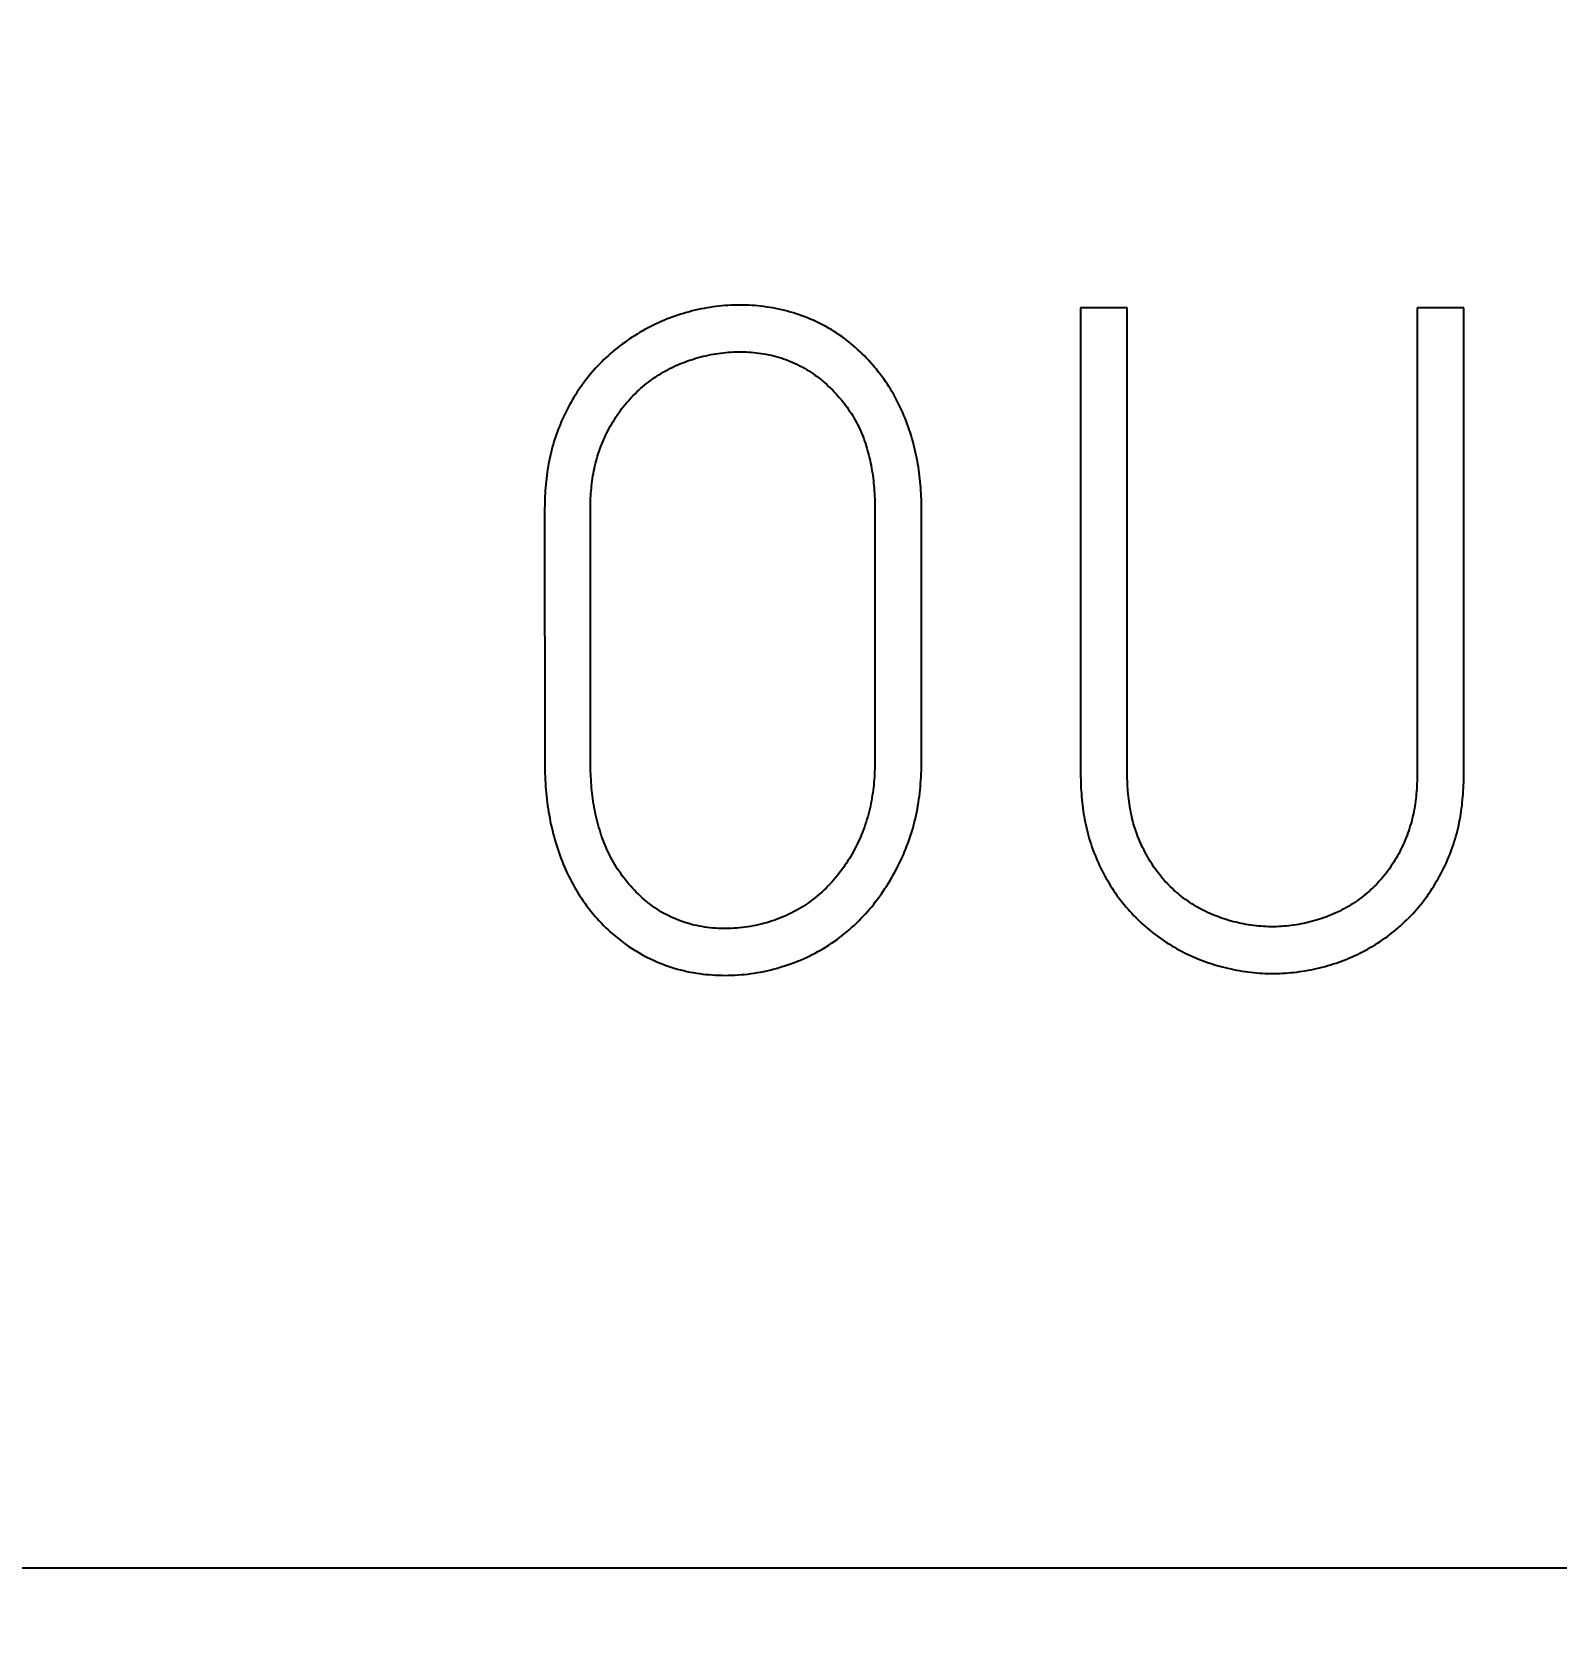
# Model space of a CAD drawing. Extents: x 0 to 420, y 0 to 297.
# Drawn here: x 124.046 to 127.734, y 163.318 to 167.212 of the extents above; entities that cross this region are included whole.
import ezdxf
from ezdxf.enums import TextEntityAlignment as Align

# ---------------------------------------------------------------- set-up
doc = ezdxf.new("R2010")
doc.units = 0
doc.header["$LTSCALE"] = 23.1
for name, color, linetype in [('10000_FRONT', 7, 'CONTINUOUS'), ('10100_DIM_FRONT', 7, 'CONTINUOUS'), ('10500_FRONT_LABELING', 7, 'CONTINUOUS')]:
    doc.layers.add(name, color=color, linetype=linetype)
doc.dimstyles.get("Standard").update_dxf_attribs({"dimtxt": 2.5, "dimasz": 2.5, "dimexe": 1.25, "dimexo": 0.625, "dimtad": 1, "dimcen": 2.5, "dimazin": 3, "dimtfac": 1, "dimtmove": 0, "dimatfit": 3})

# ---------------------------------------------------------------- blocks, each defined once
blk = doc.blocks.new('*D1')
at = {"layer": '10100_DIM_FRONT', "linetype": 'CONTINUOUS'}
for p, q in [((109.715618, 185.641363), (109.715618, 128.698883)), ((145.215618, 185.641363), (145.215618, 128.698883)), ((109.715618, 130.698883), (127.465618, 130.698883)), ((145.215618, 130.698883), (127.465618, 130.698883))]:
    blk.add_line(p, q, dxfattribs=at)
for points in [[(113.215618, 131.198883), (109.715618, 130.698883), (113.215618, 130.198883)], [(141.715618, 130.198883), (145.215618, 130.698883), (141.715618, 131.198883)]]:
    blk.add_solid(points, dxfattribs=at)
blk.add_text('35,5', height=3.5, dxfattribs=at).set_placement((123.63496, 131.573883), (133.13496, 131.573883), align=Align.FIT)

msp = doc.modelspace()

# ---------------------------------------------------------------- linework, layer by layer
at = {"layer": '10000_FRONT', "color": 7, "linetype": 'CONTINUOUS'}
msp.add_line((109.7156, 163.4949), (145.2156, 163.4949), dxfattribs=at)
at = {"layer": '10500_FRONT_LABELING', "color": 7, "linetype": 'CONTINUOUS'}
for p, q in [((126.5822, 166.5446), (126.5822, 165.4173)), ((126.695, 166.5446), (126.5822, 166.5446)), ((126.695, 165.4173), (126.695, 166.5446)), ((127.3964, 166.5446), (127.3964, 165.4173)), ((127.5092, 166.5446), (127.3964, 166.5446)), ((127.5092, 165.4173), (127.5092, 166.5446)), ((125.2856, 166.0586), (125.2857, 165.4405)), ((125.3963, 165.4418), (125.3963, 166.0586)), ((126.0844, 166.0586), (126.0844, 165.4483)), ((126.1972, 165.4483), (126.1972, 166.0586))]:
    msp.add_line(p, q, dxfattribs=at)
for points in [[(126.1972, 166.0586), (126.1972, 166.0659), (126.197, 166.0731), (126.1969, 166.0804), (126.1966, 166.0876), (126.1963, 166.0948), (126.1959, 166.102), (126.1954, 166.1092), (126.1948, 166.1164), (126.1941, 166.1236), (126.1934, 166.1307), (126.1926, 166.1379), (126.1917, 166.145), (126.1907, 166.1521), (126.1896, 166.1592), (126.1885, 166.1663), (126.1872, 166.1734), (126.1859, 166.1805), (126.1845, 166.1875), (126.183, 166.1946), (126.1813, 166.2016), (126.1796, 166.2086), (126.1778, 166.2156), (126.176, 166.2226), (126.174, 166.2295), (126.1719, 166.2365), (126.1697, 166.2434), (126.1674, 166.2503), (126.165, 166.2572), (126.1625, 166.264), (126.16, 166.2708), (126.1573, 166.2776), (126.1546, 166.2843), (126.1517, 166.2909), (126.1488, 166.2975), (126.1458, 166.304), (126.1426, 166.3105), (126.1394, 166.317), (126.1361, 166.3234), (126.1327, 166.3297), (126.1291, 166.336), (126.1255, 166.3422), (126.1218, 166.3484), (126.118, 166.3545), (126.1141, 166.3606), (126.11, 166.3666), (126.1059, 166.3726), (126.1016, 166.3785), (126.0972, 166.3843), (126.0927, 166.39), (126.0881, 166.3957), (126.0835, 166.4013), (126.0787, 166.4068), (126.0739, 166.4122), (126.069, 166.4176), (126.0641, 166.4228), (126.059, 166.428), (126.0539, 166.4331), (126.0488, 166.4381), (126.0435, 166.4431), (126.0382, 166.4479), (126.0328, 166.4527), (126.0273, 166.4574), (126.0217, 166.4619), (126.016, 166.4664), (126.0103, 166.4708), (126.0044, 166.475), (125.9984, 166.4792), (125.9924, 166.4832), (125.9862, 166.4871), (125.98, 166.491), (125.9737, 166.4947), (125.9673, 166.4983), (125.9609, 166.5018), (125.9544, 166.5051), (125.9479, 166.5084), (125.9414, 166.5115), (125.9348, 166.5145), (125.9281, 166.5173), (125.9214, 166.5201), (125.9147, 166.5227), (125.9079, 166.5253), (125.9011, 166.5277), (125.8942, 166.53), (125.8873, 166.5322), (125.8803, 166.5342), (125.8733, 166.5362), (125.8663, 166.538), (125.8592, 166.5397), (125.852, 166.5413), (125.8449, 166.5428), (125.8377, 166.5442), (125.8305, 166.5454), (125.8233, 166.5465), (125.816, 166.5475), (125.8088, 166.5484), (125.8016, 166.5491), (125.7944, 166.5498), (125.7871, 166.5503), (125.7799, 166.5507), (125.7726, 166.551), (125.7654, 166.5512), (125.7581, 166.5512), (125.7509, 166.5512), (125.7436, 166.551), (125.7363, 166.5508), (125.729, 166.5504), (125.7218, 166.5499), (125.7145, 166.5493), (125.7072, 166.5485), (125.6999, 166.5477), (125.6927, 166.5467), (125.6854, 166.5457), (125.6783, 166.5445), (125.6711, 166.5432), (125.664, 166.5418), (125.6569, 166.5403), (125.6498, 166.5386), (125.6428, 166.5369), (125.6358, 166.5351), (125.6288, 166.5332), (125.6218, 166.5311), (125.6149, 166.529), (125.608, 166.5268), (125.6011, 166.5244), (125.5943, 166.522), (125.5875, 166.5194), (125.5807, 166.5168), (125.574, 166.514), (125.5673, 166.5112), (125.5606, 166.5082), (125.5539, 166.5051), (125.5473, 166.502), (125.5408, 166.4987), (125.5344, 166.4954), (125.528, 166.4919), (125.5216, 166.4884), (125.5154, 166.4847), (125.5092, 166.481), (125.5031, 166.4771), (125.497, 166.4732), (125.491, 166.4692), (125.485, 166.4651), (125.4792, 166.4609), (125.4733, 166.4567), (125.4676, 166.4523), (125.4619, 166.4478), (125.4562, 166.4433), (125.4507, 166.4386), (125.4452, 166.4339), (125.4397, 166.4291), (125.4343, 166.4241), (125.429, 166.4191), (125.4238, 166.414), (125.4187, 166.4088), (125.4136, 166.4036), (125.4087, 166.3982), (125.4038, 166.3928), (125.3991, 166.3873), (125.3944, 166.3818), (125.3899, 166.3762), (125.3855, 166.3705), (125.3811, 166.3647), (125.3768, 166.3589), (125.3727, 166.353), (125.3686, 166.347), (125.3646, 166.341), (125.3607, 166.3349), (125.3569, 166.3288), (125.3532, 166.3226), (125.3496, 166.3163), (125.346, 166.31), (125.3426, 166.3036), (125.3392, 166.2971), (125.3359, 166.2906), (125.3328, 166.2841), (125.3297, 166.2774), (125.3267, 166.2708), (125.3238, 166.2641), (125.3211, 166.2574), (125.3184, 166.2507), (125.3159, 166.2439), (125.3135, 166.2371), (125.3111, 166.2303), (125.3089, 166.2234), (125.3068, 166.2165), (125.3048, 166.2096), (125.3029, 166.2026), (125.3011, 166.1956), (125.2995, 166.1886), (125.2979, 166.1815), (125.2964, 166.1745), (125.2951, 166.1673), (125.2938, 166.1602), (125.2926, 166.153), (125.2916, 166.1458), (125.2906, 166.1386), (125.2897, 166.1314), (125.2889, 166.1241), (125.2882, 166.1168)], [(125.3963, 166.0586), (125.3963, 166.0648), (125.3964, 166.0709), (125.3966, 166.077), (125.3968, 166.0832), (125.3971, 166.0893), (125.3975, 166.0954), (125.398, 166.1015), (125.3986, 166.1076), (125.3992, 166.1136), (125.3999, 166.1197), (125.4007, 166.1257), (125.4015, 166.1317), (125.4025, 166.1377), (125.4035, 166.1437), (125.4047, 166.1497), (125.4059, 166.1557), (125.4072, 166.1616), (125.4087, 166.1676), (125.4102, 166.1735), (125.4118, 166.1794), (125.4135, 166.1853), (125.4154, 166.1911), (125.4173, 166.197), (125.4194, 166.2028), (125.4215, 166.2086), (125.4237, 166.2144), (125.4261, 166.2201), (125.4285, 166.2258), (125.431, 166.2314), (125.4337, 166.2369), (125.4363, 166.2424), (125.4391, 166.2479), (125.442, 166.2533), (125.445, 166.2587), (125.448, 166.264), (125.4511, 166.2692), (125.4543, 166.2745), (125.4576, 166.2796), (125.461, 166.2847), (125.4645, 166.2898), (125.468, 166.2948), (125.4717, 166.2998), (125.4755, 166.3047), (125.4793, 166.3095), (125.4833, 166.3143), (125.4873, 166.319), (125.4914, 166.3236), (125.4956, 166.3281), (125.4999, 166.3325), (125.5042, 166.3368), (125.5086, 166.3411), (125.5131, 166.3452), (125.5177, 166.3493), (125.5223, 166.3533), (125.527, 166.3572), (125.5317, 166.3611), (125.5366, 166.3648), (125.5415, 166.3685), (125.5465, 166.3721), (125.5515, 166.3756), (125.5566, 166.379), (125.5618, 166.3823), (125.5671, 166.3856), (125.5724, 166.3887), (125.5778, 166.3918), (125.5832, 166.3947), (125.5887, 166.3976), (125.5942, 166.4003), (125.5998, 166.403), (125.6054, 166.4055), (125.611, 166.4079), (125.6167, 166.4103), (125.6224, 166.4126), (125.6281, 166.4147), (125.6339, 166.4168), (125.6397, 166.4188), (125.6455, 166.4207), (125.6514, 166.4225), (125.6573, 166.4242), (125.6632, 166.4258), (125.6692, 166.4273), (125.6753, 166.4287), (125.6813, 166.4301), (125.6874, 166.4313), (125.6934, 166.4324), (125.6995, 166.4335), (125.7056, 166.4344), (125.7117, 166.4352), (125.7177, 166.4359), (125.7238, 166.4365), (125.7299, 166.437), (125.736, 166.4374), (125.7421, 166.4378), (125.7483, 166.438), (125.7544, 166.4381), (125.7605, 166.4381), (125.7666, 166.438), (125.7727, 166.4377), (125.7789, 166.4374), (125.785, 166.437), (125.7912, 166.4365), (125.7973, 166.4359), (125.8035, 166.4351), (125.8096, 166.4342), (125.8157, 166.4333), (125.8218, 166.4322), (125.8278, 166.431), (125.8338, 166.4296), (125.8397, 166.4282), (125.8457, 166.4266), (125.8516, 166.425), (125.8574, 166.4232), (125.8632, 166.4212), (125.869, 166.4192), (125.8747, 166.417), (125.8805, 166.4148), (125.8861, 166.4123), (125.8918, 166.4098), (125.8973, 166.4071), (125.9029, 166.4044), (125.9084, 166.4015), (125.9138, 166.3985), (125.9191, 166.3954), (125.9243, 166.3921), (125.9295, 166.3888), (125.9345, 166.3854), (125.9395, 166.3819), (125.9445, 166.3782), (125.9493, 166.3745), (125.9541, 166.3707), (125.9589, 166.3668), (125.9635, 166.3628), (125.9681, 166.3587), (125.9726, 166.3545), (125.9771, 166.3503), (125.9815, 166.3459), (125.9858, 166.3415), (125.9901, 166.337), (125.9942, 166.3325), (125.9983, 166.3279), (126.0023, 166.3232), (126.0062, 166.3185), (126.01, 166.3136), (126.0137, 166.3088), (126.0173, 166.3038), (126.0208, 166.2988), (126.0242, 166.2938), (126.0276, 166.2886), (126.0308, 166.2834), (126.0339, 166.2781), (126.037, 166.2728), (126.0399, 166.2673), (126.0427, 166.2618), (126.0454, 166.2563), (126.0481, 166.2507), (126.0505, 166.245), (126.0529, 166.2393), (126.0552, 166.2336), (126.0574, 166.2279), (126.0595, 166.2221), (126.0614, 166.2163), (126.0633, 166.2105), (126.0651, 166.2046), (126.0668, 166.1987), (126.0684, 166.1928), (126.0699, 166.1869), (126.0714, 166.1809), (126.0727, 166.1749), (126.074, 166.1689), (126.0752, 166.1628), (126.0763, 166.1568), (126.0773, 166.1507), (126.0783, 166.1446), (126.0792, 166.1385), (126.08, 166.1323), (126.0807, 166.1262), (126.0814, 166.1201), (126.0819, 166.114), (126.0825, 166.1078), (126.0829, 166.1017), (126.0833, 166.0956), (126.0836, 166.0894), (126.0839, 166.0833), (126.0841, 166.0771), (126.0842, 166.0709), (126.0843, 166.0648), (126.0844, 166.0586)], [(125.2882, 166.1168), (125.2876, 166.1096), (125.2871, 166.1023), (125.2866, 166.095), (125.2863, 166.0878), (125.286, 166.0805), (125.2858, 166.0732), (125.2857, 166.0659), (125.2856, 166.0586)], [(125.2857, 165.4405), (125.2858, 165.4327), (125.286, 165.425), (125.2862, 165.4172), (125.2865, 165.4094), (125.2869, 165.4017), (125.2874, 165.394), (125.2879, 165.3862), (125.2885, 165.3785), (125.2892, 165.3708), (125.29, 165.3631), (125.2908, 165.3554), (125.2918, 165.3477), (125.2928, 165.3401), (125.2939, 165.3324), (125.2951, 165.3248), (125.2964, 165.3172), (125.2978, 165.3096), (125.2993, 165.3019), (125.3009, 165.2944), (125.3026, 165.2868), (125.3043, 165.2792), (125.3062, 165.2717), (125.3082, 165.2641), (125.3103, 165.2566), (125.3125, 165.2491), (125.3148, 165.2417), (125.3172, 165.2342), (125.3197, 165.2268), (125.3223, 165.2195), (125.325, 165.2122), (125.3278, 165.205), (125.3307, 165.1978), (125.3337, 165.1907), (125.3369, 165.1836), (125.3401, 165.1766), (125.3435, 165.1696), (125.3469, 165.1627), (125.3505, 165.1558), (125.3542, 165.149), (125.358, 165.1423), (125.3619, 165.1356), (125.366, 165.1289), (125.3701, 165.1224), (125.3744, 165.1158), (125.3788, 165.1094), (125.3833, 165.103), (125.3879, 165.0966), (125.3926, 165.0904), (125.3974, 165.0843), (125.4023, 165.0783), (125.4073, 165.0724), (125.4124, 165.0665), (125.4176, 165.0608), (125.4229, 165.0552), (125.4283, 165.0497), (125.4338, 165.0442), (125.4394, 165.0389), (125.445, 165.0337), (125.4508, 165.0286), (125.4567, 165.0236), (125.4627, 165.0186), (125.4688, 165.0138), (125.4749, 165.0091), (125.4812, 165.0045), (125.4876, 165), (125.4941, 164.9956), (125.5007, 164.9914), (125.5074, 164.9873), (125.5141, 164.9833), (125.5208, 164.9794), (125.5277, 164.9757), (125.5346, 164.9722), (125.5415, 164.9688), (125.5485, 164.9655), (125.5556, 164.9623), (125.5627, 164.9593), (125.5699, 164.9565), (125.5772, 164.9538), (125.5845, 164.9512), (125.5918, 164.9487), (125.5992, 164.9464), (125.6067, 164.9443), (125.6143, 164.9423), (125.6219, 164.9404), (125.6295, 164.9387), (125.6372, 164.9371), (125.6449, 164.9357), (125.6526, 164.9344), (125.6603, 164.9332), (125.6681, 164.9322), (125.6758, 164.9314), (125.6835, 164.9307), (125.6913, 164.9301), (125.699, 164.9296), (125.7068, 164.9293), (125.7146, 164.9291), (125.7224, 164.929), (125.7302, 164.9291), (125.738, 164.9293), (125.7458, 164.9296), (125.7536, 164.9301), (125.7614, 164.9307), (125.7692, 164.9314), (125.777, 164.9322), (125.7848, 164.9332), (125.7925, 164.9344), (125.8001, 164.9356), (125.8078, 164.937), (125.8154, 164.9385), (125.823, 164.9401), (125.8305, 164.9419), (125.838, 164.9438), (125.8455, 164.9458), (125.853, 164.9479), (125.8604, 164.9501), (125.8678, 164.9525), (125.8752, 164.955), (125.8826, 164.9576), (125.8899, 164.9603), (125.8972, 164.9631), (125.9044, 164.9661), (125.9116, 164.9692), (125.9187, 164.9724), (125.9258, 164.9757), (125.9328, 164.9791), (125.9397, 164.9827), (125.9465, 164.9864), (125.9532, 164.9901), (125.9599, 164.9941), (125.9665, 164.9981), (125.973, 165.0022), (125.9794, 165.0065), (125.9858, 165.0108), (125.9921, 165.0153), (125.9983, 165.0199), (126.0044, 165.0246), (126.0105, 165.0295), (126.0165, 165.0344), (126.0224, 165.0394), (126.0282, 165.0446), (126.034, 165.0499), (126.0397, 165.0552), (126.0453, 165.0607), (126.0508, 165.0663), (126.0561, 165.0719), (126.0614, 165.0776), (126.0666, 165.0834), (126.0717, 165.0893), (126.0767, 165.0952), (126.0815, 165.1013), (126.0863, 165.1074), (126.091, 165.1135), (126.0956, 165.1198), (126.1001, 165.1261), (126.1045, 165.1325), (126.1088, 165.1389), (126.113, 165.1455), (126.1171, 165.1521), (126.1212, 165.1587), (126.1251, 165.1655), (126.129, 165.1723), (126.1328, 165.1791), (126.1364, 165.186), (126.14, 165.1929), (126.1435, 165.1998), (126.1468, 165.2068), (126.1501, 165.2139), (126.1533, 165.2209), (126.1563, 165.228), (126.1592, 165.2352), (126.1621, 165.2424), (126.1648, 165.2496), (126.1674, 165.2569), (126.1699, 165.2642), (126.1723, 165.2715), (126.1745, 165.2789), (126.1767, 165.2864), (126.1787, 165.2938), (126.1806, 165.3014), (126.1824, 165.3089), (126.1841, 165.3165), (126.1857, 165.3242), (126.1872, 165.3319), (126.1885, 165.3396), (126.1898, 165.3473), (126.1909, 165.355), (126.192, 165.3627), (126.1929, 165.3705), (126.1937, 165.3782), (126.1945, 165.386), (126.1951, 165.3937), (126.1957, 165.4015), (126.1961, 165.4093), (126.1965, 165.4171), (126.1968, 165.4249), (126.197, 165.4327), (126.1971, 165.4405), (126.1972, 165.4483)], [(126.0844, 165.4483), (126.0843, 165.4418), (126.0842, 165.4352), (126.084, 165.4287), (126.0838, 165.4222), (126.0835, 165.4157), (126.0831, 165.4092), (126.0826, 165.4027), (126.0821, 165.3962), (126.0815, 165.3897), (126.0808, 165.3833), (126.08, 165.3768), (126.0791, 165.3704), (126.0782, 165.364), (126.0771, 165.3575), (126.076, 165.3511), (126.0748, 165.3448), (126.0735, 165.3384), (126.072, 165.332), (126.0705, 165.3257), (126.0688, 165.3193), (126.0671, 165.313), (126.0653, 165.3067), (126.0633, 165.3004), (126.0612, 165.2942), (126.0591, 165.288), (126.0568, 165.2819), (126.0545, 165.2758), (126.0521, 165.2698), (126.0495, 165.2638), (126.0469, 165.2579), (126.0442, 165.252), (126.0414, 165.2461), (126.0385, 165.2403), (126.0355, 165.2345), (126.0324, 165.2288), (126.0293, 165.2231), (126.026, 165.2175), (126.0227, 165.2119), (126.0193, 165.2063), (126.0158, 165.2008), (126.0121, 165.1954), (126.0084, 165.19), (126.0046, 165.1846), (126.0007, 165.1794), (125.9967, 165.1742), (125.9926, 165.1691), (125.9884, 165.1641), (125.9842, 165.1591), (125.9799, 165.1543), (125.9755, 165.1495), (125.971, 165.1449), (125.9664, 165.1403), (125.9618, 165.1358), (125.957, 165.1314), (125.9522, 165.1271), (125.9473, 165.1228), (125.9424, 165.1187), (125.9373, 165.1146), (125.9321, 165.1107), (125.9269, 165.1068), (125.9216, 165.103), (125.9162, 165.0993), (125.9107, 165.0958), (125.9051, 165.0923), (125.8994, 165.0889), (125.8937, 165.0857), (125.8879, 165.0826), (125.8821, 165.0796), (125.8762, 165.0768), (125.8703, 165.0741), (125.8644, 165.0714), (125.8584, 165.0689), (125.8523, 165.0665), (125.8462, 165.0643), (125.8401, 165.0621), (125.8339, 165.06), (125.8277, 165.0581), (125.8215, 165.0562), (125.8152, 165.0545), (125.8088, 165.0528), (125.8024, 165.0513), (125.796, 165.0499), (125.7896, 165.0486), (125.7831, 165.0474), (125.7767, 165.0463), (125.7702, 165.0454), (125.7638, 165.0446), (125.7573, 165.0439), (125.7508, 165.0433), (125.7443, 165.0429), (125.7378, 165.0425), (125.7313, 165.0423), (125.7248, 165.0422), (125.7183, 165.0422), (125.7118, 165.0424), (125.7053, 165.0427), (125.6988, 165.043), (125.6923, 165.0435), (125.6857, 165.0442), (125.6792, 165.045), (125.6727, 165.0459), (125.6662, 165.0469), (125.6598, 165.0481), (125.6534, 165.0493), (125.647, 165.0508), (125.6407, 165.0524), (125.6344, 165.0541), (125.6282, 165.0559), (125.622, 165.0579), (125.6159, 165.06), (125.6097, 165.0623), (125.6037, 165.0647), (125.5977, 165.0673), (125.5917, 165.07), (125.5857, 165.0729), (125.5799, 165.0759), (125.5741, 165.079), (125.5685, 165.0822), (125.5629, 165.0856), (125.5574, 165.0891), (125.552, 165.0927), (125.5467, 165.0965), (125.5415, 165.1003), (125.5363, 165.1043), (125.5313, 165.1084), (125.5263, 165.1126), (125.5214, 165.1169), (125.5166, 165.1213), (125.5118, 165.1259), (125.5071, 165.1305), (125.5026, 165.1352), (125.4981, 165.14), (125.4937, 165.1448), (125.4894, 165.1498), (125.4853, 165.1548), (125.4812, 165.1598), (125.4772, 165.165), (125.4733, 165.1702), (125.4695, 165.1755), (125.4657, 165.1808), (125.4621, 165.1863), (125.4586, 165.1918), (125.4552, 165.1974), (125.4519, 165.203), (125.4487, 165.2087), (125.4456, 165.2145), (125.4426, 165.2203), (125.4397, 165.2262), (125.4369, 165.2321), (125.4343, 165.2381), (125.4317, 165.2441), (125.4293, 165.2501), (125.427, 165.2561), (125.4248, 165.2622), (125.4226, 165.2684), (125.4206, 165.2746), (125.4187, 165.2808), (125.4168, 165.287), (125.4151, 165.2933), (125.4134, 165.2996), (125.4118, 165.3059), (125.4104, 165.3123), (125.4089, 165.3187), (125.4076, 165.3251), (125.4064, 165.3315), (125.4052, 165.3379), (125.4041, 165.3444), (125.4031, 165.3508), (125.4022, 165.3573), (125.4013, 165.3637), (125.4005, 165.3702), (125.3998, 165.3767), (125.3992, 165.3832), (125.3986, 165.3897), (125.3981, 165.3962), (125.3977, 165.4027), (125.3973, 165.4092), (125.397, 165.4157), (125.3967, 165.4222), (125.3965, 165.4287), (125.3964, 165.4352), (125.3963, 165.4418)], [(126.5822, 165.4173), (126.5822, 165.4103), (126.5823, 165.4033), (126.5825, 165.3963), (126.5827, 165.3893), (126.583, 165.3824), (126.5834, 165.3754), (126.5839, 165.3685), (126.5844, 165.3615), (126.5851, 165.3546), (126.5858, 165.3477), (126.5866, 165.3408), (126.5874, 165.334), (126.5884, 165.3271), (126.5894, 165.3202), (126.5906, 165.3134), (126.5918, 165.3066), (126.5931, 165.2998), (126.5945, 165.293), (126.596, 165.2862), (126.5976, 165.2794), (126.5994, 165.2727), (126.6012, 165.2659), (126.6031, 165.2592), (126.6052, 165.2525), (126.6073, 165.2458), (126.6096, 165.2392), (126.612, 165.2326), (126.6144, 165.226), (126.617, 165.2195), (126.6196, 165.2131), (126.6224, 165.2067), (126.6252, 165.2003), (126.6281, 165.194), (126.6311, 165.1878), (126.6343, 165.1816), (126.6375, 165.1755), (126.6407, 165.1694), (126.6441, 165.1634), (126.6476, 165.1574), (126.6511, 165.1515), (126.6547, 165.1456), (126.6585, 165.1397), (126.6623, 165.1339), (126.6661, 165.1282), (126.6701, 165.1225), (126.6742, 165.1169), (126.6784, 165.1113), (126.6827, 165.1058), (126.6871, 165.1003), (126.6916, 165.0949), (126.6961, 165.0896), (126.7008, 165.0843), (126.7056, 165.0792), (126.7104, 165.0741), (126.7153, 165.0691), (126.7202, 165.0642), (126.7253, 165.0594), (126.7304, 165.0546), (126.7355, 165.05), (126.7408, 165.0454), (126.7461, 165.0409), (126.7515, 165.0365), (126.7569, 165.0322), (126.7624, 165.028), (126.768, 165.0238), (126.7736, 165.0197), (126.7793, 165.0158), (126.7851, 165.0118), (126.791, 165.008), (126.7969, 165.0042), (126.8029, 165.0006), (126.8089, 164.997), (126.815, 164.9935), (126.8212, 164.9901), (126.8274, 164.9869), (126.8336, 164.9837), (126.8399, 164.9806), (126.8462, 164.9776), (126.8526, 164.9748), (126.859, 164.972), (126.8654, 164.9693), (126.8719, 164.9667), (126.8784, 164.9642), (126.8849, 164.9618), (126.8915, 164.9595), (126.8981, 164.9573), (126.9047, 164.9552), (126.9114, 164.9532), (126.9181, 164.9513), (126.9248, 164.9494), (126.9316, 164.9477), (126.9384, 164.946), (126.9452, 164.9445), (126.9521, 164.943), (126.959, 164.9417), (126.9659, 164.9404), (126.9728, 164.9393), (126.9798, 164.9382), (126.9867, 164.9373), (126.9936, 164.9365), (127.0005, 164.9357), (127.0075, 164.9351), (127.0144, 164.9346), (127.0213, 164.9342), (127.0283, 164.9338), (127.0352, 164.9336), (127.0422, 164.9335), (127.0491, 164.9335), (127.0561, 164.9336), (127.063, 164.9338), (127.07, 164.934), (127.0769, 164.9344), (127.0839, 164.9349), (127.0908, 164.9355), (127.0978, 164.9362), (127.1048, 164.937), (127.1118, 164.938), (127.1187, 164.939), (127.1256, 164.9401), (127.1326, 164.9413), (127.1394, 164.9426), (127.1463, 164.9441), (127.1531, 164.9456), (127.1599, 164.9472), (127.1666, 164.9489), (127.1733, 164.9507), (127.18, 164.9526), (127.1867, 164.9545), (127.1933, 164.9566), (127.1999, 164.9588), (127.2065, 164.9611), (127.213, 164.9634), (127.2195, 164.9659), (127.226, 164.9684), (127.2325, 164.9711), (127.2389, 164.9738), (127.2453, 164.9767), (127.2516, 164.9797), (127.2579, 164.9827), (127.2642, 164.9859), (127.2704, 164.9892), (127.2766, 164.9925), (127.2827, 164.996), (127.2887, 164.9995), (127.2947, 165.0032), (127.3005, 165.0069), (127.3064, 165.0107), (127.3121, 165.0146), (127.3178, 165.0186), (127.3234, 165.0226), (127.329, 165.0268), (127.3345, 165.031), (127.3399, 165.0353), (127.3452, 165.0398), (127.3505, 165.0442), (127.3557, 165.0488), (127.3609, 165.0535), (127.366, 165.0582), (127.371, 165.0631), (127.3759, 165.068), (127.3808, 165.073), (127.3856, 165.0781), (127.3903, 165.0833), (127.395, 165.0886), (127.3995, 165.0939), (127.404, 165.0993), (127.4084, 165.1048), (127.4126, 165.1104), (127.4168, 165.1159), (127.4209, 165.1216), (127.4248, 165.1273), (127.4287, 165.1331), (127.4325, 165.1389), (127.4362, 165.1447), (127.4399, 165.1507), (127.4434, 165.1566), (127.4469, 165.1627), (127.4503, 165.1687), (127.4536, 165.1749), (127.4568, 165.1811), (127.46, 165.1873), (127.463, 165.1936), (127.466, 165.1999), (127.4688, 165.2064), (127.4716, 165.2128), (127.4743, 165.2193), (127.4768, 165.2258), (127.4793, 165.2324), (127.4817, 165.2389), (127.4839, 165.2455), (127.486, 165.2521), (127.4881, 165.2588), (127.49, 165.2654), (127.4918, 165.2721), (127.4936, 165.2788), (127.4952, 165.2856), (127.4967, 165.2924), (127.4981, 165.2991), (127.4995, 165.306)], [(127.3964, 165.4173), (127.3963, 165.4111), (127.3962, 165.405), (127.3961, 165.3989), (127.3958, 165.3928), (127.3955, 165.3867), (127.3951, 165.3806), (127.3947, 165.3746), (127.3942, 165.3685), (127.3936, 165.3625), (127.3929, 165.3565), (127.3922, 165.3505), (127.3913, 165.3445), (127.3904, 165.3385), (127.3894, 165.3325), (127.3883, 165.3266), (127.3871, 165.3207), (127.3858, 165.3148), (127.3845, 165.3089), (127.383, 165.303), (127.3814, 165.2971), (127.3797, 165.2913), (127.3779, 165.2854), (127.376, 165.2796), (127.374, 165.2738), (127.3719, 165.2681), (127.3697, 165.2623), (127.3674, 165.2566), (127.3649, 165.2509), (127.3624, 165.2453), (127.3598, 165.2398), (127.3571, 165.2343), (127.3543, 165.2288), (127.3515, 165.2234), (127.3485, 165.2181), (127.3455, 165.2128), (127.3423, 165.2075), (127.3391, 165.2024), (127.3358, 165.1972), (127.3324, 165.1921), (127.329, 165.1871), (127.3254, 165.1821), (127.3217, 165.1772), (127.3179, 165.1723), (127.3141, 165.1676), (127.3101, 165.1628), (127.306, 165.1582), (127.3018, 165.1536), (127.2976, 165.1492), (127.2933, 165.1448), (127.2889, 165.1406), (127.2845, 165.1364), (127.2799, 165.1323), (127.2753, 165.1283), (127.2706, 165.1244), (127.2659, 165.1206), (127.2611, 165.1169), (127.2562, 165.1132), (127.2512, 165.1097), (127.2462, 165.1062), (127.2411, 165.1028), (127.2359, 165.0995), (127.2306, 165.0963), (127.2253, 165.0932), (127.2199, 165.0902), (127.2144, 165.0873), (127.2089, 165.0845), (127.2034, 165.0819), (127.1978, 165.0793), (127.1922, 165.0768), (127.1865, 165.0745), (127.1809, 165.0722), (127.1751, 165.0701), (127.1694, 165.068), (127.1636, 165.066), (127.1577, 165.0641), (127.1519, 165.0623), (127.146, 165.0607), (127.1401, 165.059), (127.1341, 165.0575), (127.1281, 165.0561), (127.1221, 165.0548), (127.116, 165.0535), (127.11, 165.0524), (127.1039, 165.0514), (127.0979, 165.0504), (127.0918, 165.0496), (127.0857, 165.0489), (127.0796, 165.0482), (127.0736, 165.0477), (127.0675, 165.0473), (127.0614, 165.047), (127.0553, 165.0468), (127.0492, 165.0467), (127.0431, 165.0467), (127.037, 165.0468), (127.0309, 165.047), (127.0248, 165.0473), (127.0187, 165.0477), (127.0126, 165.0482), (127.0064, 165.0489), (127.0003, 165.0496), (126.9942, 165.0504), (126.9881, 165.0513), (126.982, 165.0524), (126.976, 165.0535), (126.97, 165.0547), (126.964, 165.056), (126.958, 165.0574), (126.9521, 165.0589), (126.9462, 165.0604), (126.9403, 165.0621), (126.9345, 165.0639), (126.9287, 165.0657), (126.9229, 165.0677), (126.9171, 165.0697), (126.9114, 165.0719), (126.9057, 165.0741), (126.9001, 165.0764), (126.8944, 165.0789), (126.8888, 165.0815), (126.8832, 165.0841), (126.8777, 165.0869), (126.8723, 165.0898), (126.8669, 165.0927), (126.8616, 165.0958), (126.8564, 165.099), (126.8512, 165.1022), (126.8461, 165.1056), (126.8411, 165.109), (126.8361, 165.1125), (126.8312, 165.1161), (126.8264, 165.1198), (126.8217, 165.1236), (126.817, 165.1275), (126.8124, 165.1315), (126.8078, 165.1355), (126.8034, 165.1397), (126.799, 165.1439), (126.7946, 165.1483), (126.7904, 165.1527), (126.7862, 165.1572), (126.7821, 165.1618), (126.7781, 165.1665), (126.7742, 165.1713), (126.7704, 165.1762), (126.7667, 165.1811), (126.7631, 165.186), (126.7596, 165.191), (126.7562, 165.1961), (126.7529, 165.2013), (126.7497, 165.2064), (126.7465, 165.2117), (126.7435, 165.217), (126.7405, 165.2223), (126.7376, 165.2277), (126.7348, 165.2332), (126.7321, 165.2387), (126.7294, 165.2442), (126.7269, 165.2498), (126.7245, 165.2555), (126.7221, 165.2612), (126.7199, 165.2669), (126.7177, 165.2727), (126.7157, 165.2785), (126.7138, 165.2843), (126.712, 165.2901), (126.7103, 165.296), (126.7087, 165.3018), (126.7072, 165.3077), (126.7057, 165.3137), (126.7044, 165.3196), (126.7032, 165.3256), (126.7021, 165.3316), (126.7011, 165.3376), (126.7001, 165.3437), (126.6993, 165.3498), (126.6985, 165.3558), (126.6978, 165.362), (126.6972, 165.3681), (126.6967, 165.3742), (126.6962, 165.3804), (126.6958, 165.3865), (126.6955, 165.3926), (126.6953, 165.3988), (126.6951, 165.4049), (126.695, 165.4111), (126.695, 165.4173)], [(127.4995, 165.306), (127.5007, 165.3128), (127.5018, 165.3197), (127.5029, 165.3265), (127.5038, 165.3334), (127.5047, 165.3404), (127.5055, 165.3473), (127.5062, 165.3543), (127.5069, 165.3613), (127.5074, 165.3682), (127.5079, 165.3752), (127.5083, 165.3822), (127.5086, 165.3892), (127.5089, 165.3962), (127.5091, 165.4032), (127.5092, 165.4102), (127.5092, 165.4173)]]:
    msp.add_lwpolyline(points, dxfattribs=at)

# ---------------------------------------------------------------- dimensions: what is measured, and where the dimension line sits
at = {"layer": '10100_DIM_FRONT', "linetype": 'CONTINUOUS'}
dim = msp.add_linear_dim(base=(145.2156, 130.6989), p1=(109.7156, 185.6414), p2=(145.2156, 185.6414), dimstyle='Standard', dxfattribs=at)
dim.commit()
dim.dimension.update_dxf_attribs({"geometry": '*D1', "text_midpoint": (128.385, 133.3239), "dimtype": 128})

doc.saveas('drawing.dxf')
